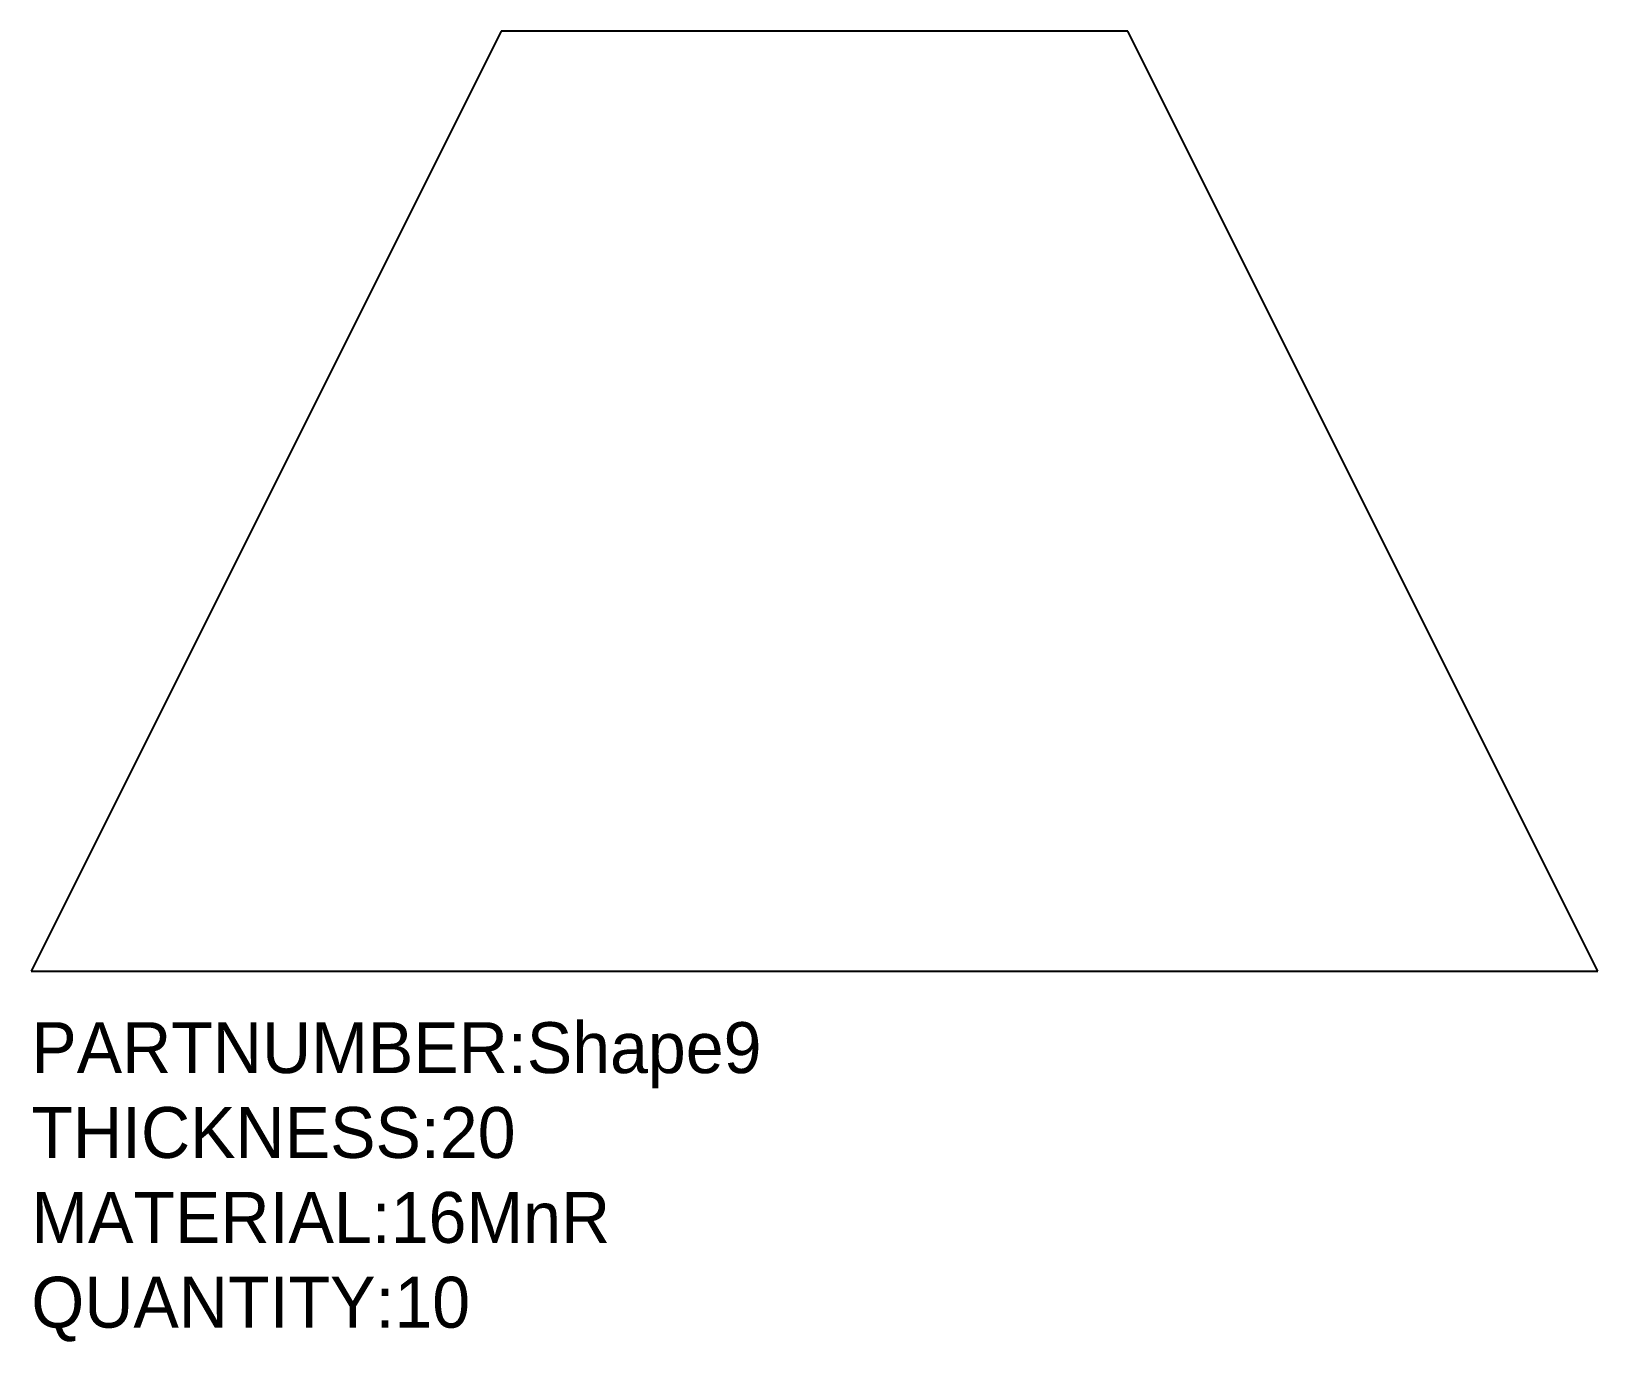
# Model space of a CAD drawing. Extents: x 0 to 200, y -47 to 120.
import ezdxf

# ---------------------------------------------------------------- set-up
doc = ezdxf.new("R2010")
doc.units = 0

msp = doc.modelspace()

# ---------------------------------------------------------------- linework, layer by layer
for p, q in [((60, 120), (0, 0)), ((140, 120), (60, 120)), ((200, 0), (140, 120)), ((0, 0), (200, 0))]:
    msp.add_line(p, q)

# ---------------------------------------------------------------- texts
for s, p in [('PARTNUMBER:Shape9', (0, -13)), ('THICKNESS:20', (0, -23.83)), ('MATERIAL:16MnR', (0, -34.67)), ('QUANTITY:10', (0, -45.5))]:
    msp.add_text(s, height=6.5).set_placement(p)

doc.saveas('drawing.dxf')
